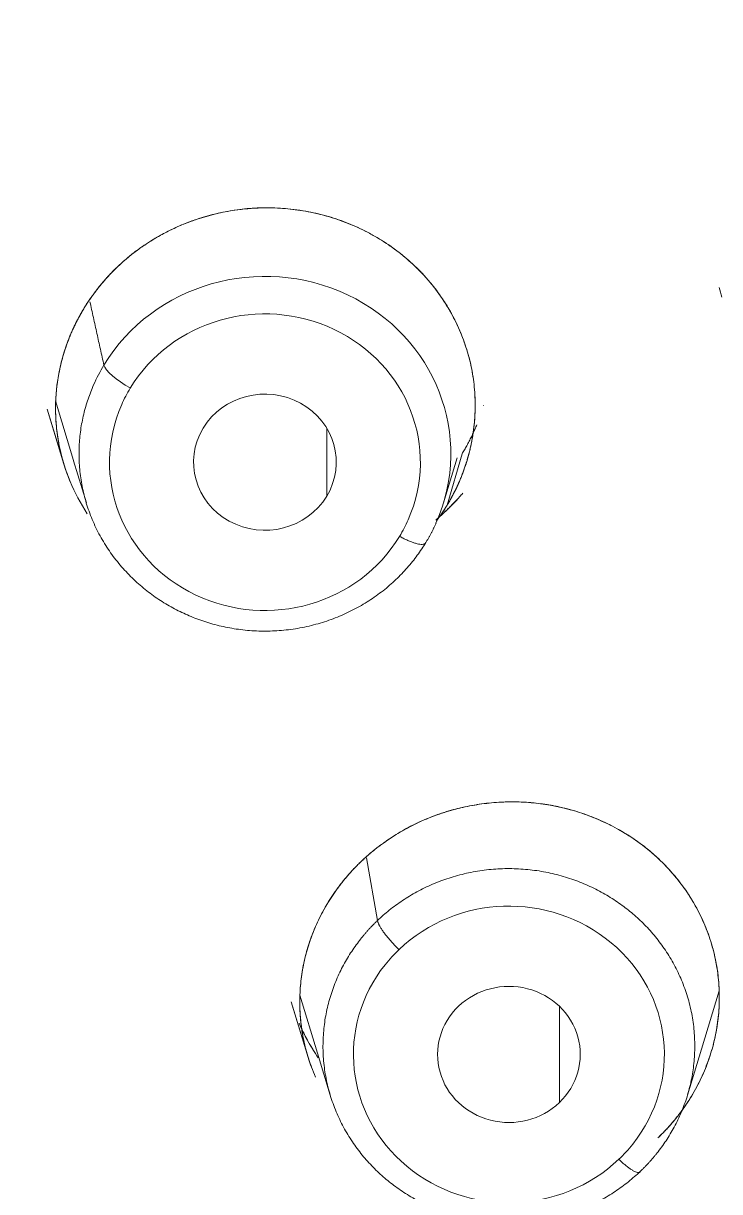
# Model space of a CAD drawing. Extents: x 5217 to 6345, y 0 to 827.
# Drawn here: x 5763.79 to 5770.63, y 480.77 to 492.23 of the extents above; entities that cross this region are included whole.
import ezdxf

# ---------------------------------------------------------------- set-up
doc = ezdxf.new("R2010")
doc.units = 0
doc.header["$LTSCALE"] = 30
doc.header["$MEASUREMENT"] = 0
doc.linetypes.add('HIDDEN2', pattern=[4.7625, 3.175, -1.5875])
doc.layers.add('1', color=7, linetype='CONTINUOUS')
doc.layers.add('2', color=1, linetype='HIDDEN2')

msp = doc.modelspace()

# ---------------------------------------------------------------- linework, layer by layer
at = {"layer": '1', "color": 7, "linetype": 'Continuous', "lineweight": 18}
for p, q in [((5764.029, 488.442), (5764.19, 487.909)), ((5764.029, 488.442), (5764.191, 487.904)), ((5764.108, 488.524), (5764.286, 487.938)), ((5768.31, 488.476), (5768.31, 488.478)), ((5767.916, 487.522), (5768.05, 487.965)), ((5767.951, 487.5), (5768.099, 488.004)), ((5767.951, 487.5), (5768.099, 488.004)), ((5768.099, 488.004), (5767.951, 487.5)), ((5768.099, 488.004), (5767.951, 487.5)), ((5764.286, 487.937), (5764.412, 487.522)), ((5766.508, 482.696), (5766.68, 482.126)), ((5770.447, 482.167), (5770.62, 482.737)), ((5766.423, 482.63), (5766.589, 482.083)), ((5766.423, 482.63), (5766.585, 482.097)), ((5766.68, 482.126), (5766.805, 481.714)), ((5770.31, 481.714), (5770.447, 482.167))]:
    msp.add_line(p, q, dxfattribs=at)
at = {"layer": '1', "color": 7, "linetype": 'Continuous', "lineweight": 13}
for p, q in [((5766.77, 488.256), (5766.77, 487.588)), ((5767.162, 484.041), (5767.268, 483.427)), ((5769.053, 482.586), (5769.053, 481.642))]:
    msp.add_line(p, q, dxfattribs=at)
at = {"layer": '1', "color": 7, "linetype": 'Continuous', "lineweight": 18}
for centre, major_axis, start_param, end_param in [((5757.244, 496.519), (-59.628, 0), 1.612136, 3.141593), ((5757.244, 496.519), (-59.628, 0), 1.612136, 3.132683), ((5766.164, 488.005), (-1.824, 0), 2.743005, 5.759587), ((5766.164, 487.922), (0.7, 0), 5.759587, 8.901179), ((5766.164, 487.922), (-0.7, 0), 5.759587, 8.901179), ((5768.558, 482.114), (-0.7, 0), 2.356194, 5.497787), ((5768.558, 482.114), (-0.7, 0), 5.497787, 8.63938)]:
    msp.add_ellipse(centre, major_axis=major_axis, ratio=0.953717, start_param=start_param, end_param=end_param, dxfattribs=at)
at = {"layer": '1', "color": 7, "linetype": 'Continuous', "lineweight": 13}
for centre, major_axis, ratio, start_param, end_param in [((5766.164, 487.922), (1.525, 0), 0.953717, 5.884598, 8.901179), ((5766.164, 488.005), (1.824, 0), 0.953717, 2.617994, 2.743005), ((5764.843, 488.74), (0.257, -0.155), 0.260419, 3.385222, 4.868751), ((5766.164, 487.922), (1.525, 0), 0.953717, 2.617994, 2.743005), ((5766.164, 487.922), (1.525, 0), 0.953717, 2.743005, 5.759587), ((5766.164, 487.922), (1.525, 0), 0.953717, 5.759587, 5.884598), ((5768.558, 482.114), (-1.525, 0), 0.953717, 2.49232, 5.497787), ((5768.558, 482.114), (-1.525, 0), 0.953717, 5.497787, 5.633913), ((5768.558, 482.114), (-1.525, 0), 0.953717, 5.633913, 8.63938), ((5768.558, 482.114), (-1.525, 0), 0.953717, 2.356194, 2.49232)]:
    msp.add_ellipse(centre, major_axis=major_axis, ratio=ratio, start_param=start_param, end_param=end_param, dxfattribs=at)
at = {"layer": '1', "color": 7, "linetype": 'Continuous', "lineweight": 18}
for points, knots in [([(5759.712, 439.668), (5760.292, 439.691), (5761.968, 439.78), (5764.735, 440.04), (5767.995, 440.52), (5771.222, 441.172), (5774.407, 441.992), (5777.54, 442.979), (5780.611, 444.129), (5783.61, 445.439), (5786.529, 446.905), (5789.359, 448.523), (5792.092, 450.287), (5794.718, 452.192), (5797.229, 454.232), (5799.619, 456.402), (5801.88, 458.694), (5804.005, 461.101), (5805.987, 463.617), (5807.821, 466.233), (5809.501, 468.942), (5811.021, 471.735), (5812.378, 474.604), (5813.566, 477.54), (5814.583, 480.534), (5815.426, 483.576), (5816.091, 486.659), (5816.577, 489.772), (5816.882, 492.905), (5817.005, 496.05), (5816.947, 499.196), (5816.706, 502.335), (5816.285, 505.456), (5815.684, 508.55), (5814.904, 511.608), (5813.949, 514.62), (5812.822, 517.578), (5811.525, 520.471), (5810.063, 523.292), (5808.44, 526.031), (5806.66, 528.681), (5804.731, 531.234), (5802.657, 533.681), (5800.444, 536.015), (5798.1, 538.229), (5795.631, 540.316), (5793.045, 542.27), (5790.35, 544.085), (5787.555, 545.755), (5784.667, 547.276), (5781.695, 548.643), (5778.649, 549.85), (5775.538, 550.896), (5772.371, 551.776), (5769.157, 552.489), (5765.908, 553.031), (5762.632, 553.401), (5759.34, 553.598), (5756.041, 553.622), (5752.746, 553.471), (5749.464, 553.148), (5746.207, 552.652), (5742.982, 551.986), (5739.802, 551.151), (5736.674, 550.149), (5733.609, 548.985), (5730.617, 547.661), (5727.705, 546.181), (5724.883, 544.551), (5722.16, 542.774), (5719.544, 540.857), (5717.043, 538.805), (5714.664, 536.624), (5712.415, 534.322), (5710.302, 531.904), (5708.333, 529.379), (5706.512, 526.755), (5704.847, 524.038), (5703.34, 521.238), (5701.998, 518.363), (5700.825, 515.422), (5699.823, 512.423), (5698.996, 509.377), (5698.347, 506.291), (5697.877, 503.176), (5697.588, 500.041), (5697.48, 496.896), (5697.555, 493.75), (5697.811, 490.612), (5698.249, 487.493), (5698.866, 484.402), (5699.661, 481.348), (5700.631, 478.34), (5701.774, 475.388), (5703.085, 472.5), (5704.562, 469.686), (5706.199, 466.954), (5707.991, 464.313), (5709.934, 461.769), (5712.021, 459.332), (5714.245, 457.008), (5716.601, 454.805), (5719.08, 452.73), (5721.676, 450.788), (5724.38, 448.985), (5727.184, 447.328), (5730.08, 445.82), (5733.058, 444.468), (5736.111, 443.274), (5739.227, 442.243), (5742.399, 441.377), (5745.616, 440.68), (5748.868, 440.153), (5751.926, 439.822), (5753.898, 439.702), (5754.776, 439.668)], [0, 0, 0, 0, 0.004702, 0.013606, 0.022511, 0.031416, 0.040321, 0.049226, 0.058131, 0.067035, 0.07594, 0.084844, 0.093748, 0.102652, 0.111556, 0.120459, 0.129362, 0.138265, 0.147168, 0.15607, 0.164972, 0.173874, 0.182775, 0.191676, 0.200577, 0.209478, 0.218378, 0.227279, 0.236179, 0.245079, 0.253978, 0.262878, 0.271778, 0.280678, 0.289578, 0.298478, 0.307379, 0.316279, 0.32518, 0.334081, 0.342982, 0.351884, 0.360785, 0.369687, 0.37859, 0.387493, 0.396396, 0.405299, 0.414202, 0.423106, 0.43201, 0.440914, 0.449818, 0.458723, 0.467628, 0.476532, 0.485437, 0.494342, 0.503247, 0.512152, 0.521057, 0.529962, 0.538867, 0.547772, 0.556677, 0.565582, 0.574486, 0.583391, 0.592295, 0.601199, 0.610103, 0.619007, 0.62791, 0.636813, 0.645716, 0.654619, 0.663521, 0.672423, 0.681325, 0.690226, 0.699127, 0.708028, 0.716929, 0.725829, 0.734729, 0.743629, 0.752529, 0.761429, 0.770329, 0.779229, 0.788129, 0.797029, 0.805929, 0.814829, 0.82373, 0.832631, 0.841532, 0.850433, 0.859334, 0.868236, 0.877138, 0.886041, 0.894944, 0.903847, 0.91275, 0.921653, 0.930557, 0.939461, 0.948365, 0.95727, 0.966174, 0.975079, 0.983983, 0.992888, 1, 1, 1, 1]), ([(5793.07, 451.033), (5793.622, 451.416), (5795.04, 452.443), (5797.228, 454.234), (5799.62, 456.401), (5801.88, 458.694), (5804.005, 461.101), (5805.987, 463.617), (5807.821, 466.233), (5809.501, 468.942), (5811.021, 471.735), (5812.378, 474.604), (5813.566, 477.54), (5814.583, 480.534), (5815.426, 483.576), (5816.091, 486.659), (5816.577, 489.772), (5816.882, 492.905), (5817.005, 496.05), (5816.947, 499.196), (5816.706, 502.335), (5816.285, 505.456), (5815.684, 508.55), (5814.904, 511.608), (5813.949, 514.62), (5812.822, 517.578), (5811.525, 520.471), (5810.063, 523.292), (5808.44, 526.031), (5806.66, 528.681), (5804.731, 531.234), (5802.657, 533.681), (5800.444, 536.015), (5798.1, 538.229), (5795.631, 540.316), (5793.045, 542.27), (5790.35, 544.085), (5787.555, 545.755), (5784.667, 547.276), (5781.695, 548.643), (5778.649, 549.85), (5775.538, 550.896), (5772.371, 551.776), (5769.157, 552.489), (5765.908, 553.031), (5762.632, 553.401), (5759.34, 553.598), (5756.041, 553.622), (5752.746, 553.471), (5749.464, 553.148), (5746.207, 552.652), (5742.982, 551.986), (5739.802, 551.151), (5736.674, 550.149), (5733.609, 548.985), (5730.617, 547.661), (5727.705, 546.181), (5724.883, 544.551), (5722.16, 542.774), (5719.544, 540.857), (5717.043, 538.805), (5714.664, 536.624), (5712.415, 534.322), (5710.302, 531.904), (5708.333, 529.379), (5706.512, 526.755), (5704.847, 524.038), (5703.34, 521.238), (5701.998, 518.363), (5700.825, 515.422), (5699.823, 512.423), (5698.996, 509.377), (5698.347, 506.291), (5697.877, 503.176), (5697.588, 500.041), (5697.48, 496.896), (5697.555, 493.75), (5697.811, 490.612), (5698.249, 487.493), (5698.866, 484.402), (5699.661, 481.348), (5700.631, 478.34), (5701.774, 475.388), (5703.085, 472.5), (5704.562, 469.686), (5706.199, 466.954), (5707.991, 464.313), (5709.934, 461.769), (5712.021, 459.332), (5714.246, 457.009), (5716.6, 454.804), (5719.085, 452.736), (5720.978, 451.284), (5722.066, 450.56), (5722.254, 450.437)], [0, 0, 0, 0, 0.006833, 0.017845, 0.028856, 0.039868, 0.050878, 0.061889, 0.072899, 0.083908, 0.094918, 0.105926, 0.116935, 0.127943, 0.138951, 0.149959, 0.160966, 0.171973, 0.18298, 0.193987, 0.204994, 0.216001, 0.227008, 0.238016, 0.249023, 0.26003, 0.271038, 0.282046, 0.293055, 0.304063, 0.315072, 0.326082, 0.337091, 0.348102, 0.359112, 0.370123, 0.381134, 0.392146, 0.403157, 0.414169, 0.425182, 0.436194, 0.447207, 0.45822, 0.469233, 0.480246, 0.491259, 0.502272, 0.513286, 0.524299, 0.535313, 0.546326, 0.557339, 0.568352, 0.579365, 0.590378, 0.601391, 0.612403, 0.623416, 0.634428, 0.645439, 0.656451, 0.667462, 0.678472, 0.689483, 0.700493, 0.711502, 0.722512, 0.73352, 0.744529, 0.755537, 0.766545, 0.777553, 0.78856, 0.799567, 0.810574, 0.821581, 0.832588, 0.843595, 0.854602, 0.865609, 0.876617, 0.887624, 0.898632, 0.90964, 0.920649, 0.931657, 0.942666, 0.953676, 0.964686, 0.975696, 0.986706, 0.997717, 1, 1, 1, 1]), ([(5764.386, 489.426), (5764.39, 489.433), (5764.397, 489.445), (5764.409, 489.464), (5764.421, 489.483), (5764.433, 489.501), (5764.446, 489.519), (5764.458, 489.538), (5764.471, 489.556), (5764.484, 489.574), (5764.497, 489.591), (5764.511, 489.609), (5764.525, 489.627), (5764.539, 489.644), (5764.553, 489.661), (5764.567, 489.679), (5764.582, 489.696), (5764.611, 489.729), (5764.657, 489.779), (5764.72, 489.842), (5764.787, 489.902), (5764.879, 489.978), (5765.002, 490.067), (5765.159, 490.161), (5765.325, 490.242), (5765.499, 490.308), (5765.681, 490.36), (5765.87, 490.397), (5766.064, 490.417), (5766.263, 490.418), (5766.464, 490.401), (5766.665, 490.366), (5766.864, 490.311), (5767.056, 490.236), (5767.242, 490.142), (5767.417, 490.03), (5767.58, 489.9), (5767.712, 489.771), (5767.817, 489.649), (5767.898, 489.538), (5767.984, 489.403), (5768.067, 489.241), (5768.14, 489.052), (5768.192, 488.858), (5768.222, 488.66), (5768.23, 488.46), (5768.22, 488.293), (5768.2, 488.16), (5768.18, 488.061), (5768.155, 487.963), (5768.131, 487.886), (5768.11, 487.829), (5768.096, 487.791), (5768.081, 487.753), (5768.064, 487.716), (5768.048, 487.679), (5768.03, 487.643), (5768.011, 487.606), (5767.992, 487.57), (5767.972, 487.535), (5767.958, 487.511), (5767.951, 487.5)], [0, 0, 0, 0, 0.003549, 0.007093, 0.010634, 0.014173, 0.01771, 0.021246, 0.024782, 0.028318, 0.031856, 0.035397, 0.03894, 0.042488, 0.04604, 0.049598, 0.053162, 0.056734, 0.070929, 0.085072, 0.099212, 0.113397, 0.141771, 0.170264, 0.199007, 0.227982, 0.257309, 0.286871, 0.316998, 0.347663, 0.378923, 0.410799, 0.442625, 0.475082, 0.507361, 0.540353, 0.573256, 0.606596, 0.628454, 0.650529, 0.672922, 0.705746, 0.738671, 0.771192, 0.80384, 0.836409, 0.869101, 0.885482, 0.901827, 0.918162, 0.934512, 0.941079, 0.947639, 0.954191, 0.960739, 0.967283, 0.973824, 0.980365, 0.986907, 0.993452, 1, 1, 1, 1]), ([(5764.386, 489.426), (5764.39, 489.433), (5764.397, 489.445), (5764.409, 489.464), (5764.421, 489.483), (5764.433, 489.501), (5764.446, 489.519), (5764.458, 489.538), (5764.471, 489.556), (5764.484, 489.574), (5764.497, 489.591), (5764.511, 489.609), (5764.525, 489.627), (5764.539, 489.644), (5764.553, 489.661), (5764.567, 489.679), (5764.582, 489.696), (5764.611, 489.729), (5764.657, 489.779), (5764.72, 489.842), (5764.787, 489.902), (5764.879, 489.978), (5765.002, 490.067), (5765.159, 490.161), (5765.325, 490.242), (5765.499, 490.308), (5765.681, 490.36), (5765.87, 490.397), (5766.064, 490.417), (5766.263, 490.418), (5766.464, 490.401), (5766.665, 490.366), (5766.864, 490.311), (5767.056, 490.236), (5767.242, 490.142), (5767.417, 490.03), (5767.58, 489.9), (5767.712, 489.771), (5767.817, 489.649), (5767.898, 489.538), (5767.984, 489.403), (5768.067, 489.241), (5768.14, 489.052), (5768.192, 488.858), (5768.222, 488.66), (5768.23, 488.46), (5768.22, 488.293), (5768.2, 488.16), (5768.18, 488.061), (5768.155, 487.963), (5768.131, 487.886), (5768.11, 487.829), (5768.096, 487.791), (5768.081, 487.753), (5768.064, 487.716), (5768.048, 487.679), (5768.03, 487.643), (5768.011, 487.606), (5767.992, 487.57), (5767.972, 487.535), (5767.958, 487.511), (5767.951, 487.5)], [0, 0, 0, 0, 0.003549, 0.007093, 0.010634, 0.014173, 0.01771, 0.021246, 0.024782, 0.028318, 0.031856, 0.035397, 0.03894, 0.042488, 0.04604, 0.049598, 0.053162, 0.056734, 0.070929, 0.085072, 0.099212, 0.113397, 0.141771, 0.170264, 0.199007, 0.227982, 0.257309, 0.286871, 0.316998, 0.347663, 0.378923, 0.410799, 0.442625, 0.475082, 0.507361, 0.540353, 0.573256, 0.606596, 0.628454, 0.650529, 0.672922, 0.705746, 0.738671, 0.771192, 0.80384, 0.836409, 0.869101, 0.885482, 0.901827, 0.918162, 0.934512, 0.941079, 0.947639, 0.954191, 0.960739, 0.967283, 0.973824, 0.980365, 0.986907, 0.993452, 1, 1, 1, 1]), ([(5767.951, 487.5), (5767.955, 487.506), (5767.962, 487.518), (5767.972, 487.535), (5767.983, 487.553), (5767.993, 487.572), (5768.003, 487.59), (5768.012, 487.609), (5768.022, 487.627), (5768.032, 487.646), (5768.041, 487.665), (5768.05, 487.685), (5768.059, 487.704), (5768.068, 487.724), (5768.076, 487.743), (5768.084, 487.763), (5768.093, 487.783), (5768.101, 487.804), (5768.108, 487.824), (5768.116, 487.845), (5768.123, 487.865), (5768.13, 487.886), (5768.137, 487.907), (5768.144, 487.928), (5768.15, 487.95), (5768.156, 487.971), (5768.162, 487.993), (5768.168, 488.014), (5768.174, 488.036), (5768.179, 488.058), (5768.184, 488.081), (5768.189, 488.103), (5768.193, 488.125), (5768.197, 488.148), (5768.201, 488.171), (5768.205, 488.193), (5768.212, 488.243), (5768.221, 488.319), (5768.227, 488.422), (5768.227, 488.526), (5768.22, 488.667), (5768.195, 488.844), (5768.144, 489.038), (5768.077, 489.217), (5767.991, 489.393), (5767.875, 489.576), (5767.733, 489.751), (5767.587, 489.893), (5767.433, 490.018), (5767.295, 490.109), (5767.163, 490.182), (5767.027, 490.247), (5766.848, 490.316), (5766.625, 490.376), (5766.436, 490.404), (5766.282, 490.415), (5766.117, 490.419), (5765.89, 490.402), (5765.616, 490.347), (5765.394, 490.271), (5765.228, 490.195), (5765.119, 490.137), (5765.022, 490.078), (5764.945, 490.026), (5764.877, 489.976), (5764.819, 489.929), (5764.763, 489.881), (5764.717, 489.838), (5764.68, 489.801), (5764.65, 489.771), (5764.621, 489.74), (5764.593, 489.708), (5764.565, 489.676), (5764.537, 489.643), (5764.51, 489.608), (5764.484, 489.574), (5764.458, 489.538), (5764.433, 489.502), (5764.409, 489.464), (5764.394, 489.439), (5764.386, 489.426)], [0, 0, 0, 0, 0.003303, 0.006621, 0.009952, 0.013297, 0.016655, 0.020027, 0.023413, 0.026813, 0.030227, 0.033654, 0.037095, 0.04055, 0.044018, 0.047501, 0.050997, 0.054506, 0.05803, 0.061567, 0.065118, 0.068683, 0.072261, 0.075854, 0.07946, 0.083079, 0.086713, 0.09036, 0.094021, 0.097696, 0.101384, 0.105086, 0.108802, 0.112532, 0.116275, 0.120032, 0.123803, 0.140562, 0.157428, 0.174403, 0.191485, 0.226495, 0.261354, 0.289012, 0.319782, 0.356372, 0.393414, 0.428008, 0.453753, 0.487973, 0.505912, 0.524946, 0.558825, 0.595565, 0.632499, 0.647521, 0.667415, 0.708862, 0.753168, 0.796795, 0.817703, 0.838393, 0.854587, 0.870573, 0.882445, 0.89419, 0.905811, 0.917305, 0.923943, 0.930627, 0.937358, 0.944134, 0.950956, 0.957824, 0.964738, 0.971699, 0.978705, 0.985757, 0.992856, 1, 1, 1, 1]), ([(5767.951, 487.5), (5767.955, 487.506), (5767.962, 487.518), (5767.972, 487.535), (5767.983, 487.553), (5767.993, 487.572), (5768.003, 487.59), (5768.012, 487.609), (5768.022, 487.627), (5768.032, 487.646), (5768.041, 487.665), (5768.05, 487.685), (5768.059, 487.704), (5768.068, 487.724), (5768.076, 487.743), (5768.084, 487.763), (5768.093, 487.783), (5768.101, 487.804), (5768.108, 487.824), (5768.116, 487.845), (5768.123, 487.865), (5768.13, 487.886), (5768.137, 487.907), (5768.144, 487.928), (5768.15, 487.95), (5768.156, 487.971), (5768.162, 487.993), (5768.168, 488.014), (5768.174, 488.036), (5768.179, 488.058), (5768.184, 488.081), (5768.189, 488.103), (5768.193, 488.125), (5768.197, 488.148), (5768.201, 488.171), (5768.205, 488.193), (5768.212, 488.243), (5768.221, 488.319), (5768.227, 488.422), (5768.227, 488.526), (5768.22, 488.667), (5768.195, 488.844), (5768.144, 489.038), (5768.077, 489.217), (5767.991, 489.393), (5767.875, 489.576), (5767.733, 489.751), (5767.587, 489.893), (5767.433, 490.018), (5767.295, 490.109), (5767.163, 490.182), (5767.027, 490.247), (5766.848, 490.316), (5766.625, 490.376), (5766.436, 490.404), (5766.282, 490.415), (5766.117, 490.419), (5765.89, 490.402), (5765.616, 490.347), (5765.394, 490.271), (5765.228, 490.195), (5765.119, 490.137), (5765.022, 490.078), (5764.945, 490.026), (5764.877, 489.976), (5764.819, 489.929), (5764.763, 489.881), (5764.717, 489.838), (5764.68, 489.801), (5764.65, 489.771), (5764.621, 489.74), (5764.593, 489.708), (5764.565, 489.676), (5764.537, 489.643), (5764.51, 489.608), (5764.484, 489.574), (5764.458, 489.538), (5764.433, 489.502), (5764.409, 489.464), (5764.394, 489.439), (5764.386, 489.426)], [0, 0, 0, 0, 0.003303, 0.006621, 0.009952, 0.013297, 0.016655, 0.020027, 0.023413, 0.026813, 0.030227, 0.033654, 0.037095, 0.04055, 0.044018, 0.047501, 0.050997, 0.054506, 0.05803, 0.061567, 0.065118, 0.068683, 0.072261, 0.075854, 0.07946, 0.083079, 0.086713, 0.09036, 0.094021, 0.097696, 0.101384, 0.105086, 0.108802, 0.112532, 0.116275, 0.120032, 0.123803, 0.140562, 0.157428, 0.174403, 0.191485, 0.226495, 0.261354, 0.289012, 0.319782, 0.356372, 0.393414, 0.428008, 0.453753, 0.487973, 0.505912, 0.524946, 0.558825, 0.595565, 0.632499, 0.647521, 0.667415, 0.708862, 0.753168, 0.796795, 0.817703, 0.838393, 0.854587, 0.870573, 0.882445, 0.89419, 0.905811, 0.917305, 0.923943, 0.930627, 0.937358, 0.944134, 0.950956, 0.957824, 0.964738, 0.971699, 0.978705, 0.985757, 0.992856, 1, 1, 1, 1]), ([(5764.386, 489.426), (5764.382, 489.42), (5764.374, 489.407), (5764.363, 489.388), (5764.352, 489.368), (5764.341, 489.349), (5764.331, 489.329), (5764.32, 489.31), (5764.31, 489.29), (5764.301, 489.27), (5764.291, 489.25), (5764.282, 489.23), (5764.273, 489.21), (5764.264, 489.19), (5764.256, 489.17), (5764.247, 489.15), (5764.239, 489.13), (5764.232, 489.11), (5764.216, 489.068), (5764.195, 489.005), (5764.17, 488.919), (5764.15, 488.834), (5764.129, 488.722), (5764.112, 488.581), (5764.108, 488.409), (5764.119, 488.234), (5764.157, 488.006), (5764.244, 487.725), (5764.355, 487.517), (5764.421, 487.416)], [0, 0, 0, 0, 0.010482, 0.02094, 0.031374, 0.041783, 0.052168, 0.062529, 0.072865, 0.083177, 0.093465, 0.103729, 0.113968, 0.124183, 0.134374, 0.14454, 0.154683, 0.164801, 0.174894, 0.217681, 0.259624, 0.300723, 0.340979, 0.420605, 0.50192, 0.584924, 0.669621, 0.830922, 1, 1, 1, 1]), ([(5764.26, 487.716), (5764.258, 487.721), (5764.211, 487.832), (5764.158, 488.003), (5764.12, 488.23), (5764.108, 488.403), (5764.112, 488.577), (5764.129, 488.722), (5764.151, 488.837), (5764.171, 488.924), (5764.196, 489.01), (5764.22, 489.079), (5764.24, 489.133), (5764.256, 489.171), (5764.272, 489.209), (5764.289, 489.246), (5764.307, 489.283), (5764.325, 489.319), (5764.345, 489.355), (5764.365, 489.391), (5764.379, 489.415), (5764.386, 489.426)], [0, 0, 0, 0, 0.009088, 0.202776, 0.300639, 0.397727, 0.496196, 0.594046, 0.644209, 0.694214, 0.74423, 0.794427, 0.81742, 0.840334, 0.863186, 0.885994, 0.908776, 0.93155, 0.954333, 0.977144, 1, 1, 1, 1]), ([(5764.26, 487.716), (5764.258, 487.721), (5764.211, 487.832), (5764.158, 488.003), (5764.12, 488.23), (5764.108, 488.403), (5764.112, 488.577), (5764.129, 488.722), (5764.151, 488.837), (5764.171, 488.924), (5764.196, 489.01), (5764.22, 489.079), (5764.24, 489.133), (5764.256, 489.171), (5764.272, 489.209), (5764.289, 489.246), (5764.307, 489.283), (5764.325, 489.319), (5764.345, 489.355), (5764.365, 489.391), (5764.379, 489.415), (5764.386, 489.426)], [0, 0, 0, 0, 0.009088, 0.202776, 0.300639, 0.397727, 0.496196, 0.594046, 0.644209, 0.694214, 0.74423, 0.794427, 0.81742, 0.840334, 0.863186, 0.885994, 0.908776, 0.93155, 0.954333, 0.977144, 1, 1, 1, 1]), ([(5764.386, 489.426), (5764.382, 489.42), (5764.374, 489.407), (5764.363, 489.388), (5764.352, 489.368), (5764.341, 489.349), (5764.331, 489.329), (5764.32, 489.31), (5764.31, 489.29), (5764.301, 489.27), (5764.291, 489.25), (5764.282, 489.23), (5764.273, 489.21), (5764.264, 489.19), (5764.256, 489.17), (5764.247, 489.15), (5764.239, 489.13), (5764.232, 489.11), (5764.216, 489.068), (5764.195, 489.005), (5764.17, 488.919), (5764.15, 488.834), (5764.13, 488.729), (5764.114, 488.601), (5764.107, 488.435), (5764.117, 488.254), (5764.155, 488.012), (5764.244, 487.725), (5764.355, 487.517), (5764.421, 487.416)], [0, 0, 0, 0, 0.010482, 0.02094, 0.031374, 0.041783, 0.052168, 0.062529, 0.072865, 0.083178, 0.093465, 0.103729, 0.113968, 0.124183, 0.134374, 0.144541, 0.154683, 0.164801, 0.174895, 0.217681, 0.259624, 0.300723, 0.340979, 0.411351, 0.483487, 0.575795, 0.669617, 0.830918, 1, 1, 1, 1]), ([(5768.099, 488.004), (5768.102, 488.01), (5768.11, 488.023), (5768.122, 488.043), (5768.133, 488.063), (5768.145, 488.084), (5768.156, 488.106), (5768.168, 488.127), (5768.179, 488.15), (5768.19, 488.172), (5768.202, 488.196), (5768.213, 488.22), (5768.224, 488.244), (5768.233, 488.267), (5768.24, 488.281), (5768.242, 488.287)], [0, 0, 0, 0, 0.070618, 0.142588, 0.215909, 0.290581, 0.366603, 0.443974, 0.522692, 0.602756, 0.684165, 0.766917, 0.85101, 0.936443, 1, 1, 1, 1]), ([(5768.099, 488.004), (5768.102, 488.01), (5768.11, 488.023), (5768.122, 488.043), (5768.133, 488.063), (5768.145, 488.084), (5768.156, 488.106), (5768.168, 488.127), (5768.179, 488.15), (5768.19, 488.172), (5768.202, 488.196), (5768.213, 488.22), (5768.224, 488.244), (5768.233, 488.267), (5768.24, 488.281), (5768.242, 488.287)], [0, 0, 0, 0, 0.070618, 0.142588, 0.215909, 0.290581, 0.366603, 0.443974, 0.522692, 0.602756, 0.684165, 0.766917, 0.85101, 0.936443, 1, 1, 1, 1]), ([(5768.107, 487.619), (5768.096, 487.607), (5768.07, 487.578), (5768.027, 487.531), (5767.967, 487.47), (5767.905, 487.41), (5767.859, 487.37), (5767.84, 487.354)], [0, 0, 0, 0, 0.129632, 0.314437, 0.51063, 0.807177, 1, 1, 1, 1]), ([(5768.052, 487.558), (5768.044, 487.549), (5768.019, 487.522), (5767.967, 487.47), (5767.905, 487.41), (5767.859, 487.37), (5767.84, 487.354)], [0, 0, 0, 0, 0.12022, 0.371995, 0.752554, 1, 1, 1, 1]), ([(5767.888, 487.396), (5767.904, 487.411), (5767.952, 487.455), (5768.001, 487.504), (5768.034, 487.538), (5768.036, 487.541)], [0, 0, 0, 0, 0.313992, 0.942508, 1, 1, 1, 1]), ([(5767.888, 487.396), (5767.904, 487.411), (5767.952, 487.455), (5768.001, 487.504), (5768.034, 487.538), (5768.036, 487.541)], [0, 0, 0, 0, 0.313992, 0.942508, 1, 1, 1, 1]), ([(5767.951, 487.5), (5767.947, 487.493), (5767.94, 487.481), (5767.928, 487.462), (5767.916, 487.443), (5767.903, 487.425), (5767.891, 487.406), (5767.878, 487.388), (5767.865, 487.37), (5767.856, 487.356), (5767.85, 487.349), (5767.849, 487.348)], [0, 0, 0, 0, 0.12176, 0.243471, 0.365142, 0.48678, 0.608395, 0.729994, 0.851586, 0.973179, 1, 1, 1, 1]), ([(5767.951, 487.5), (5767.947, 487.493), (5767.94, 487.481), (5767.928, 487.462), (5767.916, 487.443), (5767.903, 487.425), (5767.891, 487.406), (5767.878, 487.388), (5767.865, 487.37), (5767.856, 487.356), (5767.85, 487.349), (5767.849, 487.348)], [0, 0, 0, 0, 0.12176, 0.243471, 0.365142, 0.48678, 0.608395, 0.729994, 0.851586, 0.973179, 1, 1, 1, 1]), ([(5767.888, 487.403), (5767.894, 487.411), (5767.907, 487.431), (5767.928, 487.463), (5767.944, 487.488), (5767.951, 487.5)], [0, 0, 0, 0, 0.249084, 0.62625, 1, 1, 1, 1]), ([(5767.888, 487.403), (5767.894, 487.411), (5767.907, 487.431), (5767.928, 487.463), (5767.944, 487.488), (5767.951, 487.5)], [0, 0, 0, 0, 0.249084, 0.62625, 1, 1, 1, 1]), ([(5770.02, 481.295), (5770.025, 481.301), (5770.036, 481.311), (5770.051, 481.326), (5770.067, 481.342), (5770.083, 481.358), (5770.098, 481.374), (5770.113, 481.39), (5770.128, 481.407), (5770.143, 481.423), (5770.157, 481.44), (5770.172, 481.457), (5770.186, 481.474), (5770.2, 481.492), (5770.214, 481.509), (5770.228, 481.527), (5770.241, 481.545), (5770.255, 481.563), (5770.268, 481.581), (5770.296, 481.621), (5770.338, 481.684), (5770.389, 481.772), (5770.436, 481.862), (5770.489, 481.98), (5770.544, 482.132), (5770.592, 482.32), (5770.62, 482.519), (5770.625, 482.71), (5770.612, 482.894), (5770.581, 483.078), (5770.525, 483.274), (5770.442, 483.476), (5770.335, 483.668), (5770.211, 483.838), (5770.102, 483.959), (5770.016, 484.043), (5769.933, 484.116), (5769.805, 484.216), (5769.632, 484.326), (5769.438, 484.42), (5769.247, 484.492), (5769.05, 484.545), (5768.852, 484.578), (5768.663, 484.592), (5768.477, 484.591), (5768.29, 484.573), (5768.102, 484.539), (5767.92, 484.489), (5767.774, 484.435), (5767.659, 484.384), (5767.572, 484.341), (5767.487, 484.293), (5767.42, 484.252), (5767.37, 484.218), (5767.335, 484.193), (5767.3, 484.168), (5767.267, 484.143), (5767.234, 484.117), (5767.202, 484.09), (5767.17, 484.063), (5767.139, 484.035), (5767.119, 484.016), (5767.109, 484.007)], [0, 0, 0, 0, 0.003497, 0.007, 0.010509, 0.014024, 0.017545, 0.021072, 0.024606, 0.028145, 0.031691, 0.035243, 0.038801, 0.042365, 0.045935, 0.049511, 0.053093, 0.056681, 0.060276, 0.063876, 0.080213, 0.096552, 0.112893, 0.129236, 0.159715, 0.19129, 0.22436, 0.257976, 0.285242, 0.315156, 0.349882, 0.38519, 0.422325, 0.456845, 0.487201, 0.501081, 0.514335, 0.540541, 0.578637, 0.611462, 0.642027, 0.674593, 0.706518, 0.735428, 0.762578, 0.792582, 0.822412, 0.85136, 0.879767, 0.894903, 0.910054, 0.925219, 0.940399, 0.947092, 0.953767, 0.960424, 0.967064, 0.973686, 0.980291, 0.986878, 0.993448, 1, 1, 1, 1]), ([(5767.109, 484.007), (5767.114, 484.012), (5767.125, 484.022), (5767.142, 484.038), (5767.159, 484.053), (5767.176, 484.068), (5767.193, 484.082), (5767.21, 484.097), (5767.228, 484.111), (5767.245, 484.126), (5767.263, 484.14), (5767.281, 484.154), (5767.299, 484.167), (5767.318, 484.181), (5767.336, 484.194), (5767.355, 484.207), (5767.374, 484.22), (5767.393, 484.233), (5767.433, 484.259), (5767.493, 484.296), (5767.576, 484.343), (5767.661, 484.385), (5767.776, 484.436), (5767.924, 484.491), (5768.106, 484.54), (5768.293, 484.573), (5768.484, 484.591), (5768.677, 484.592), (5768.87, 484.576), (5769.062, 484.542), (5769.252, 484.49), (5769.44, 484.419), (5769.601, 484.34), (5769.736, 484.26), (5769.848, 484.183), (5769.971, 484.086), (5770.102, 483.962), (5770.233, 483.811), (5770.347, 483.647), (5770.442, 483.474), (5770.518, 483.293), (5770.574, 483.107), (5770.61, 482.916), (5770.625, 482.722), (5770.62, 482.527), (5770.594, 482.332), (5770.547, 482.14), (5770.491, 481.984), (5770.436, 481.863), (5770.39, 481.773), (5770.339, 481.687), (5770.295, 481.619), (5770.26, 481.57), (5770.236, 481.537), (5770.211, 481.505), (5770.186, 481.474), (5770.16, 481.443), (5770.133, 481.412), (5770.106, 481.382), (5770.078, 481.353), (5770.049, 481.324), (5770.03, 481.305), (5770.02, 481.295)], [0, 0, 0, 0, 0.003579, 0.007155, 0.010729, 0.014302, 0.017874, 0.021447, 0.02502, 0.028595, 0.032171, 0.035751, 0.039334, 0.042921, 0.046513, 0.050111, 0.053715, 0.057325, 0.060943, 0.075838, 0.090655, 0.105437, 0.120231, 0.149304, 0.178573, 0.207907, 0.237417, 0.267373, 0.297254, 0.327356, 0.357977, 0.389484, 0.421357, 0.442615, 0.464021, 0.485677, 0.517779, 0.550285, 0.582378, 0.614811, 0.646574, 0.678501, 0.710118, 0.742029, 0.774258, 0.806282, 0.838366, 0.870768, 0.886983, 0.903153, 0.919308, 0.935478, 0.941941, 0.948396, 0.954847, 0.961293, 0.967738, 0.974183, 0.98063, 0.987081, 0.993537, 1, 1, 1, 1]), ([(5770.02, 481.295), (5770.025, 481.301), (5770.036, 481.311), (5770.051, 481.326), (5770.067, 481.342), (5770.083, 481.358), (5770.098, 481.374), (5770.113, 481.39), (5770.128, 481.407), (5770.143, 481.423), (5770.157, 481.44), (5770.172, 481.457), (5770.186, 481.474), (5770.2, 481.492), (5770.214, 481.509), (5770.228, 481.527), (5770.241, 481.545), (5770.255, 481.563), (5770.268, 481.581), (5770.296, 481.621), (5770.338, 481.684), (5770.389, 481.772), (5770.436, 481.862), (5770.489, 481.98), (5770.544, 482.132), (5770.592, 482.32), (5770.62, 482.519), (5770.625, 482.71), (5770.612, 482.894), (5770.581, 483.078), (5770.525, 483.274), (5770.442, 483.476), (5770.335, 483.668), (5770.211, 483.838), (5770.102, 483.959), (5770.016, 484.043), (5769.933, 484.116), (5769.805, 484.216), (5769.632, 484.326), (5769.438, 484.42), (5769.196, 484.511), (5768.903, 484.578), (5768.643, 484.594), (5768.443, 484.588), (5768.29, 484.573), (5768.102, 484.539), (5767.92, 484.489), (5767.774, 484.435), (5767.659, 484.384), (5767.572, 484.341), (5767.487, 484.293), (5767.42, 484.252), (5767.37, 484.218), (5767.335, 484.193), (5767.3, 484.168), (5767.267, 484.143), (5767.234, 484.117), (5767.202, 484.09), (5767.17, 484.063), (5767.139, 484.035), (5767.119, 484.016), (5767.109, 484.007)], [0, 0, 0, 0, 0.003497, 0.007, 0.01051, 0.014025, 0.017547, 0.021074, 0.024608, 0.028148, 0.031694, 0.035246, 0.038804, 0.042368, 0.045939, 0.049515, 0.053098, 0.056686, 0.060281, 0.063882, 0.080221, 0.096561, 0.112904, 0.129248, 0.15973, 0.191308, 0.22438, 0.257999, 0.285267, 0.315184, 0.349913, 0.385224, 0.422363, 0.456886, 0.487245, 0.501126, 0.514382, 0.54059, 0.578689, 0.611517, 0.642085, 0.699872, 0.75109, 0.762557, 0.792563, 0.822396, 0.851347, 0.879756, 0.894894, 0.910046, 0.925212, 0.940394, 0.947087, 0.953763, 0.960421, 0.967061, 0.973684, 0.980289, 0.986877, 0.993447, 1, 1, 1, 1]), ([(5767.109, 484.007), (5767.114, 484.012), (5767.125, 484.022), (5767.142, 484.038), (5767.159, 484.053), (5767.176, 484.068), (5767.193, 484.082), (5767.21, 484.097), (5767.228, 484.111), (5767.245, 484.126), (5767.263, 484.14), (5767.281, 484.154), (5767.299, 484.167), (5767.318, 484.181), (5767.336, 484.194), (5767.355, 484.207), (5767.374, 484.22), (5767.393, 484.233), (5767.433, 484.259), (5767.493, 484.296), (5767.576, 484.343), (5767.661, 484.385), (5767.776, 484.436), (5767.924, 484.491), (5768.106, 484.54), (5768.293, 484.573), (5768.484, 484.591), (5768.677, 484.592), (5768.87, 484.576), (5769.062, 484.542), (5769.252, 484.49), (5769.44, 484.419), (5769.601, 484.34), (5769.736, 484.26), (5769.848, 484.183), (5769.971, 484.086), (5770.102, 483.962), (5770.233, 483.811), (5770.347, 483.647), (5770.442, 483.474), (5770.518, 483.293), (5770.574, 483.107), (5770.61, 482.916), (5770.625, 482.722), (5770.62, 482.527), (5770.594, 482.332), (5770.547, 482.14), (5770.492, 481.989), (5770.453, 481.902), (5770.441, 481.876)], [0, 0, 0, 0, 0.004045, 0.008087, 0.012128, 0.016166, 0.020204, 0.024242, 0.028281, 0.032322, 0.036365, 0.040412, 0.044462, 0.048517, 0.052577, 0.056644, 0.060717, 0.064798, 0.068888, 0.085725, 0.102473, 0.119183, 0.135904, 0.168768, 0.201853, 0.235011, 0.268367, 0.302228, 0.336005, 0.370031, 0.404644, 0.440258, 0.476286, 0.500315, 0.524512, 0.548991, 0.585278, 0.622022, 0.658298, 0.694959, 0.730863, 0.766952, 0.802691, 0.838762, 0.875192, 0.911391, 0.947658, 0.984283, 1, 1, 1, 1]), ([(5766.621, 481.99), (5766.621, 481.99), (5766.6, 482.047), (5766.563, 482.163), (5766.526, 482.341), (5766.506, 482.519), (5766.505, 482.698), (5766.52, 482.876), (5766.552, 483.051), (5766.601, 483.223), (5766.656, 483.363), (5766.709, 483.473), (5766.753, 483.554), (5766.801, 483.634), (5766.844, 483.698), (5766.879, 483.746), (5766.905, 483.781), (5766.932, 483.815), (5766.96, 483.849), (5766.988, 483.882), (5767.017, 483.914), (5767.047, 483.945), (5767.077, 483.976), (5767.098, 483.997), (5767.109, 484.007)], [0, 0, 0, 0, 0.000009, 0.084184, 0.167395, 0.249845, 0.331862, 0.413586, 0.495031, 0.576874, 0.658096, 0.699889, 0.741666, 0.783555, 0.825686, 0.845215, 0.864672, 0.884072, 0.903427, 0.92275, 0.942056, 0.961357, 0.980667, 1, 1, 1, 1]), ([(5767.109, 484.007), (5767.103, 484.002), (5767.093, 483.991), (5767.077, 483.976), (5767.061, 483.96), (5767.046, 483.944), (5767.03, 483.928), (5767.015, 483.911), (5767, 483.895), (5766.985, 483.878), (5766.971, 483.861), (5766.956, 483.844), (5766.942, 483.827), (5766.928, 483.81), (5766.914, 483.792), (5766.9, 483.774), (5766.887, 483.756), (5766.873, 483.738), (5766.846, 483.7), (5766.806, 483.641), (5766.756, 483.559), (5766.71, 483.475), (5766.658, 483.365), (5766.603, 483.227), (5766.554, 483.057), (5766.52, 482.879), (5766.505, 482.704), (5766.506, 482.531), (5766.523, 482.356), (5766.552, 482.21), (5766.577, 482.123), (5766.585, 482.097)], [0, 0, 0, 0, 0.01039, 0.020795, 0.031216, 0.041652, 0.052103, 0.062571, 0.073053, 0.083551, 0.094065, 0.104594, 0.115138, 0.125698, 0.136274, 0.146865, 0.157472, 0.168094, 0.178732, 0.224269, 0.269771, 0.315238, 0.360672, 0.443954, 0.528938, 0.616557, 0.704805, 0.784371, 0.868582, 0.960875, 1, 1, 1, 1]), ([(5766.661, 481.892), (5766.646, 481.924), (5766.61, 482.014), (5766.563, 482.163), (5766.526, 482.341), (5766.506, 482.519), (5766.505, 482.698), (5766.52, 482.876), (5766.552, 483.051), (5766.601, 483.223), (5766.656, 483.363), (5766.709, 483.473), (5766.753, 483.554), (5766.801, 483.634), (5766.844, 483.698), (5766.879, 483.746), (5766.905, 483.781), (5766.932, 483.815), (5766.96, 483.849), (5766.988, 483.882), (5767.017, 483.914), (5767.047, 483.945), (5767.077, 483.976), (5767.098, 483.997), (5767.109, 484.007)], [0, 0, 0, 0, 0.04633, 0.126605, 0.205962, 0.284592, 0.36281, 0.440749, 0.518421, 0.596473, 0.673933, 0.71379, 0.753632, 0.793581, 0.83376, 0.852385, 0.870941, 0.889442, 0.9079, 0.926328, 0.94474, 0.963147, 0.981563, 1, 1, 1, 1]), ([(5767.109, 484.007), (5767.103, 484.002), (5767.093, 483.991), (5767.077, 483.976), (5767.061, 483.96), (5767.046, 483.944), (5767.03, 483.928), (5767.015, 483.911), (5767, 483.895), (5766.985, 483.878), (5766.971, 483.861), (5766.956, 483.844), (5766.942, 483.827), (5766.928, 483.81), (5766.914, 483.792), (5766.9, 483.774), (5766.887, 483.756), (5766.873, 483.738), (5766.846, 483.7), (5766.806, 483.641), (5766.756, 483.559), (5766.71, 483.475), (5766.658, 483.365), (5766.603, 483.227), (5766.554, 483.057), (5766.52, 482.879), (5766.508, 482.737), (5766.504, 482.546), (5766.524, 482.306), (5766.582, 482.095), (5766.62, 481.993)], [0, 0, 0, 0, 0.009866, 0.019747, 0.029642, 0.039553, 0.049478, 0.059417, 0.069371, 0.07934, 0.089324, 0.099322, 0.109336, 0.119363, 0.129406, 0.139464, 0.149536, 0.159623, 0.169725, 0.212966, 0.256175, 0.299351, 0.342495, 0.42158, 0.502281, 0.585484, 0.669285, 0.698824, 0.850222, 1, 1, 1, 1]), ([(5766.499, 482.421), (5766.539, 482.33), (5766.585, 482.242), (5766.636, 482.16), (5766.636, 482.16), (5766.636, 482.16)], [0, 0, 0, 0, 0.999485, 0.999485, 1, 1, 1, 1]), ([(5766.499, 482.421), (5766.539, 482.33), (5766.585, 482.242), (5766.636, 482.16), (5766.636, 482.16), (5766.636, 482.16)], [0, 0, 0, 0, 0.999485, 0.999485, 1, 1, 1, 1]), ([(5766.687, 482.08), (5766.65, 482.135), (5766.591, 482.23), (5766.541, 482.329), (5766.523, 482.37)], [0, 0, 0, 0, 0.595911, 1, 1, 1, 1]), ([(5766.634, 482.162), (5766.616, 482.191), (5766.577, 482.259), (5766.541, 482.329), (5766.523, 482.37)], [0, 0, 0, 0, 0.428256, 1, 1, 1, 1]), ([(5770.261, 481.572), (5770.261, 481.571), (5770.252, 481.56), (5770.236, 481.537), (5770.211, 481.505), (5770.186, 481.474), (5770.16, 481.443), (5770.133, 481.412), (5770.106, 481.382), (5770.078, 481.353), (5770.049, 481.324), (5770.03, 481.305), (5770.02, 481.295)], [0, 0, 0, 0, 0.008066, 0.118361, 0.228563, 0.338704, 0.448814, 0.558925, 0.669069, 0.779275, 0.889575, 1, 1, 1, 1])]:
    msp.add_open_spline(points, degree=3, knots=knots, dxfattribs=at)
for points, weights in [([(5759.708, 439.699), (5816.872, 441.954), (5816.872, 496.519)], [0.983511683882, 0.715597051788, 1]), ([(5759.708, 439.699), (5816.365, 441.934), (5816.87, 496.013)], [0.983511683882, 0.717332143437, 0.996339416072]), ([(5767.845, 487.329), (5767.801, 487.229), (5767.743, 487.135)], [1, 0.998047163332, 1]), ([(5770.01, 481.145), (5769.935, 481.05), (5769.847, 480.967)], [1, 0.99768461332, 1])]:
    msp.add_rational_spline(points, weights, degree=2, dxfattribs=at)
msp.add_open_spline([(5770.648, 489.54), (5770.638, 489.572), (5770.629, 489.604), (5770.621, 489.636)], degree=3, dxfattribs=at)
at = {"layer": '1', "color": 7, "linetype": 'Continuous', "lineweight": 13}
msp.add_open_spline([(5764.584, 488.874), (5764.447, 489.496)], degree=1, dxfattribs=at)
at = {"layer": '1', "color": 7, "linetype": 'Continuous', "lineweight": 18}
for points, weights in [([(5764.483, 488.68), (5763.818, 487.174), (5765.352, 486.447), (5766.887, 485.72), (5767.743, 487.135)], [1, 0.728856936663, 1, 0.728856936663, 1]), ([(5767.268, 483.427), (5768.473, 484.576), (5769.757, 483.507), (5771.041, 482.439), (5770.01, 481.145)], [1, 0.730756595522, 1, 0.730756595522, 1]), ([(5769.847, 480.967), (5768.642, 479.817), (5767.358, 480.886), (5766.075, 481.954), (5767.105, 483.248)], [1, 0.730756588774, 1, 0.730756588774, 1])]:
    msp.add_rational_spline(points, weights, degree=2, knots=[0, 0, 0, 0.5, 0.5, 1, 1, 1], dxfattribs=at)
at = {"layer": '1', "color": 7, "linetype": 'Continuous', "lineweight": 13}
for points, weights in [([(5767.485, 487.195), (5767.723, 487.064), (5767.743, 487.135)], [1, 0.737277336809, 1]), ([(5767.105, 483.248), (5767.18, 483.343), (5767.268, 483.427)], [1, 0.997684611977, 1]), ([(5767.479, 483.143), (5767.285, 483.328), (5767.268, 483.427)], [1, 0.737277336812, 1]), ([(5769.847, 480.967), (5769.83, 480.9), (5769.636, 481.086)], [1, 0.73727733682, 1])]:
    msp.add_rational_spline(points, weights, degree=2, dxfattribs=at)
at = {"layer": '2', "color": 7, "linetype": 'Continuous', "lineweight": 18}
msp.add_ellipse((5757.244, 496.914), major_axis=(-59.996, 0), ratio=0.953717, start_param=2.930106, end_param=4.712389, dxfattribs=at)

doc.saveas('drawing.dxf')
